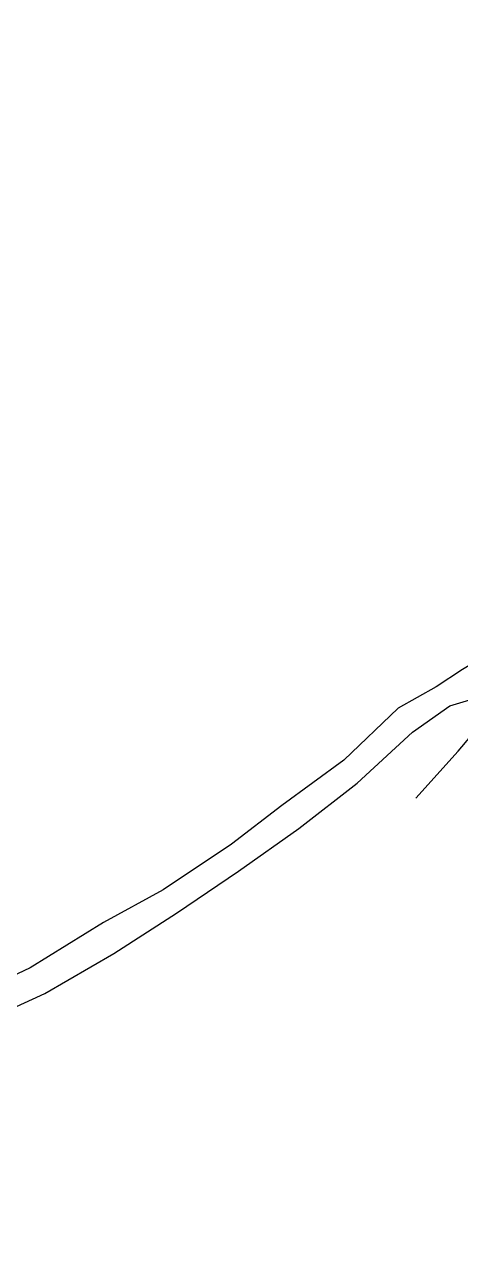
# Model space of a CAD drawing. Header units: metres. Extents: x 5050628 to 5051714, y 2427166 to 2427740.
# Drawn here: x 5051068.4 to 5051126.8, y 2427444.1 to 2427610.1 of the extents above; entities that cross this region are included whole.
import ezdxf

# ---------------------------------------------------------------- set-up
doc = ezdxf.new("R2010")
doc.units = ezdxf.units.M
doc.layers.add('LEVANTAMIENTO', color=253, linetype='Continuous', true_color=0xbebebe)
doc.layers.add('ORTOFOTO', color=7, linetype='Continuous')
picture_1 = doc.add_image_def('image1.jpg', size_in_pixel=(6889, 5778))

msp = doc.modelspace()

# ---------------------------------------------------------------- linework, layer by layer
at = {"layer": 'LEVANTAMIENTO'}
for points in [[(5051164.89, 2427606.03), (5051167.46, 2427599.32), (5051169.89, 2427593.8), (5051172.5, 2427588.28), (5051164.8, 2427581.18), (5051157.8, 2427576.58), (5051150.25, 2427570.96), (5051142.84, 2427565.22), (5051136.99, 2427558.85), (5051134.15, 2427553.68), (5051132.52, 2427546.08), (5051132.34, 2427538.84), (5051133.53, 2427529.55), (5051131.86, 2427526.39), (5051127.13, 2427523.53), (5051123.59, 2427521.23), (5051118.49, 2427518.36), (5051111.21, 2427511.37), (5051102.89, 2427505.31), (5051096.11, 2427500.11), (5051086.94, 2427493.99), (5051078.95, 2427489.57), (5051069.12, 2427483.51), (5051059.7, 2427479.06)], [(5051061.19, 2427475.52), (5051071.07, 2427480.04), (5051080.35, 2427485.42), (5051088.74, 2427490.85), (5051097.07, 2427496.46), (5051105.14, 2427502.21), (5051113, 2427508.29), (5051120.42, 2427515.12), (5051125.42, 2427518.67), (5051129.02, 2427519.75), (5051134.91, 2427523.24), (5051139.89, 2427514.32), (5051144.03, 2427508.68), (5051149.92, 2427502.41), (5051156.12, 2427495.67), (5051163.27, 2427488.76), (5051168.69, 2427482.52), (5051175.27, 2427476.06), (5051180.66, 2427469.97), (5051186.66, 2427463.38), (5051193.78, 2427456.15), (5051200.09, 2427449.39), (5051205.97, 2427442.03)], [(5051120.86, 2427506.27), (5051126.55, 2427512.58), (5051131.86, 2427518.9), (5051136.9, 2427511.11), (5051142.54, 2427504.13), (5051144.5, 2427503.45), (5051151.82, 2427495.49), (5051151.88, 2427495.17), (5051158.67, 2427488.77), (5051165.55, 2427481.07), (5051173.17, 2427472.41), (5051182.31, 2427463.92), (5051182.36, 2427463.68), (5051189.12, 2427457), (5051190.27, 2427457.49), (5051197.93, 2427448.71), (5051195.75, 2427446.17), (5051202.88, 2427438.43), (5051194.15, 2427427.59)]]:
    msp.add_lwpolyline(points, dxfattribs=at)

# ---------------------------------------------------------------- pictures from other files: only their frames are drawn
at = {"layer": 'ORTOFOTO'}
image = msp.add_image(picture_1, insert=(5050758.89, 2427166.47), size_in_units=(683.85, 573.56), dxfattribs=at)
image.dxf.flags = 11

doc.saveas('drawing.dxf')
